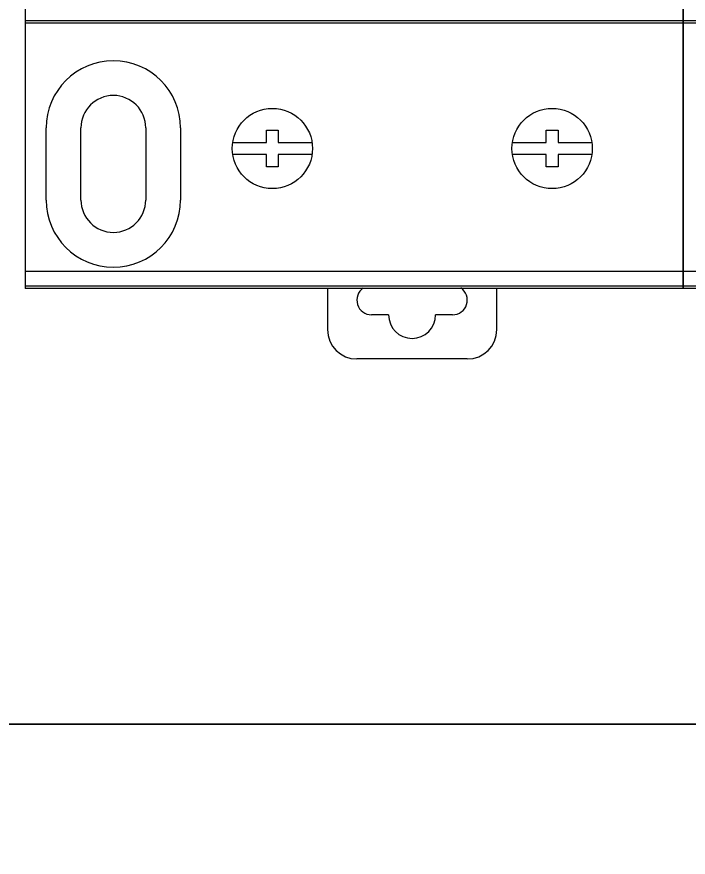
# Model space of a CAD drawing. Header units: millimetres. Extents: x 1359 to 3577, y 1336 to 3557.
# Drawn here: x 2321.7 to 2367.3, y 2687.5 to 2744.6 of the extents above; entities that cross this region are included whole.
import ezdxf
from ezdxf.enums import TextEntityAlignment as Align

# ---------------------------------------------------------------- set-up
doc = ezdxf.new("R2010")
doc.units = ezdxf.units.MM
doc.layers.add('000-PI-Oprema', color=30, linetype='Continuous', lineweight=5)
doc.layers.add('002-PI-Kabelska kanalica', color=150, linetype='Continuous')
doc.styles.add('PI0', font='isocpeur.ttf', dxfattribs={"width": 0.9})

msp = doc.modelspace()

# ---------------------------------------------------------------- linework, layer by layer
at = {"layer": '000-PI-Oprema', "color": 0, "linetype": 'ByBlock', "lineweight": 0}
for p, q in [((2322.265, 2806.96), (2322.265, 2726.153)), ((2366.965, 2726.153), (2366.965, 2806.96)), ((2366.965, 2806.96), (2366.965, 2726.153)), ((2366.965, 2744.314), (2322.265, 2744.314)), ((2411.665, 2744.314), (2366.965, 2744.314)), ((2366.965, 2744.158), (2322.265, 2744.158)), ((2411.665, 2744.158), (2366.965, 2744.158)), ((2323.705, 2732.153), (2323.705, 2737.053)), ((2326.065, 2732.153), (2326.065, 2737.053)), ((2330.465, 2737.053), (2330.465, 2732.153)), ((2332.825, 2737.053), (2332.825, 2732.153)), ((2338.665, 2736.903), (2339.465, 2736.903)), ((2338.665, 2736.053), (2338.665, 2736.903)), ((2339.465, 2736.903), (2339.465, 2736.053)), ((2357.665, 2736.903), (2358.465, 2736.903)), ((2357.665, 2736.053), (2357.665, 2736.903)), ((2358.465, 2736.903), (2358.465, 2736.053)), ((2336.369, 2736.053), (2338.665, 2736.053)), ((2339.465, 2736.053), (2341.76, 2736.053)), ((2355.369, 2736.053), (2357.665, 2736.053)), ((2358.465, 2736.053), (2360.76, 2736.053)), ((2338.665, 2735.253), (2336.369, 2735.253)), ((2338.665, 2734.403), (2338.665, 2735.253)), ((2341.76, 2735.253), (2339.465, 2735.253)), ((2339.465, 2735.253), (2339.465, 2734.403)), ((2357.665, 2735.253), (2355.369, 2735.253)), ((2357.665, 2734.403), (2357.665, 2735.253)), ((2360.76, 2735.253), (2358.465, 2735.253)), ((2358.465, 2735.253), (2358.465, 2734.403)), ((2339.465, 2734.403), (2338.665, 2734.403)), ((2358.465, 2734.403), (2357.665, 2734.403)), ((2322.265, 2727.309), (2366.965, 2727.309)), ((2366.965, 2727.309), (2411.665, 2727.309)), ((2366.965, 2726.309), (2322.265, 2726.309)), ((2366.965, 2726.153), (2322.265, 2726.153)), ((2342.805, 2726.153), (2342.805, 2723.353)), ((2354.305, 2723.353), (2354.305, 2726.153)), ((2411.665, 2726.309), (2366.965, 2726.309)), ((2411.665, 2726.153), (2366.965, 2726.153)), ((2346.955, 2724.353), (2345.805, 2724.353)), ((2351.305, 2724.353), (2350.155, 2724.353)), ((2352.305, 2721.353), (2344.805, 2721.353))]:
    msp.add_line(p, q, dxfattribs=at)
for centre in [(2339.065, 2735.653), (2358.065, 2735.653)]:
    msp.add_circle(centre, 2.725, dxfattribs=at)
for centre, radius, start, end in [((2328.265, 2737.053), 4.56, 0, 180), ((2328.265, 2737.053), 2.2, 0, 180), ((2328.265, 2732.153), 4.56, 180, 0), ((2328.265, 2732.153), 2.2, 180, 0), ((2345.805, 2725.353), 1, 124.3289, 270), ((2351.305, 2725.353), 1, 270, 55.6711), ((2348.555, 2724.353), 1.6, 180, 0), ((2344.805, 2723.353), 2, 180, 270), ((2352.305, 2723.353), 2, 270, 0)]:
    msp.add_arc(centre, radius, start, end, dxfattribs=at)
at = {"layer": '002-PI-Kabelska kanalica', "color": 0, "linetype": 'ByBlock', "lineweight": 0}
msp.add_line((1601.071, 2696.556), (2416.071, 2696.556), dxfattribs=at)
at = {"layer": '002-PI-Kabelska kanalica', "color": 0, "linetype": 'ByBlock', "lineweight": 0, "ltscale": 0.25}
msp.add_line((2444.265, 2696.556), (2190.753, 2696.556), dxfattribs=at)

# ---------------------------------------------------------------- texts
at = {"layer": '002-PI-Kabelska kanalica', "color": 0, "linetype": 'ByBlock', "lineweight": 0, "style": 'PI0', "width": 0.9}
msp.add_text('-XGI-INIZ', height=20, rotation=45, dxfattribs=at).set_placement((2389.531, 2651.069), align=Align.MIDDLE)

doc.saveas('drawing.dxf')
